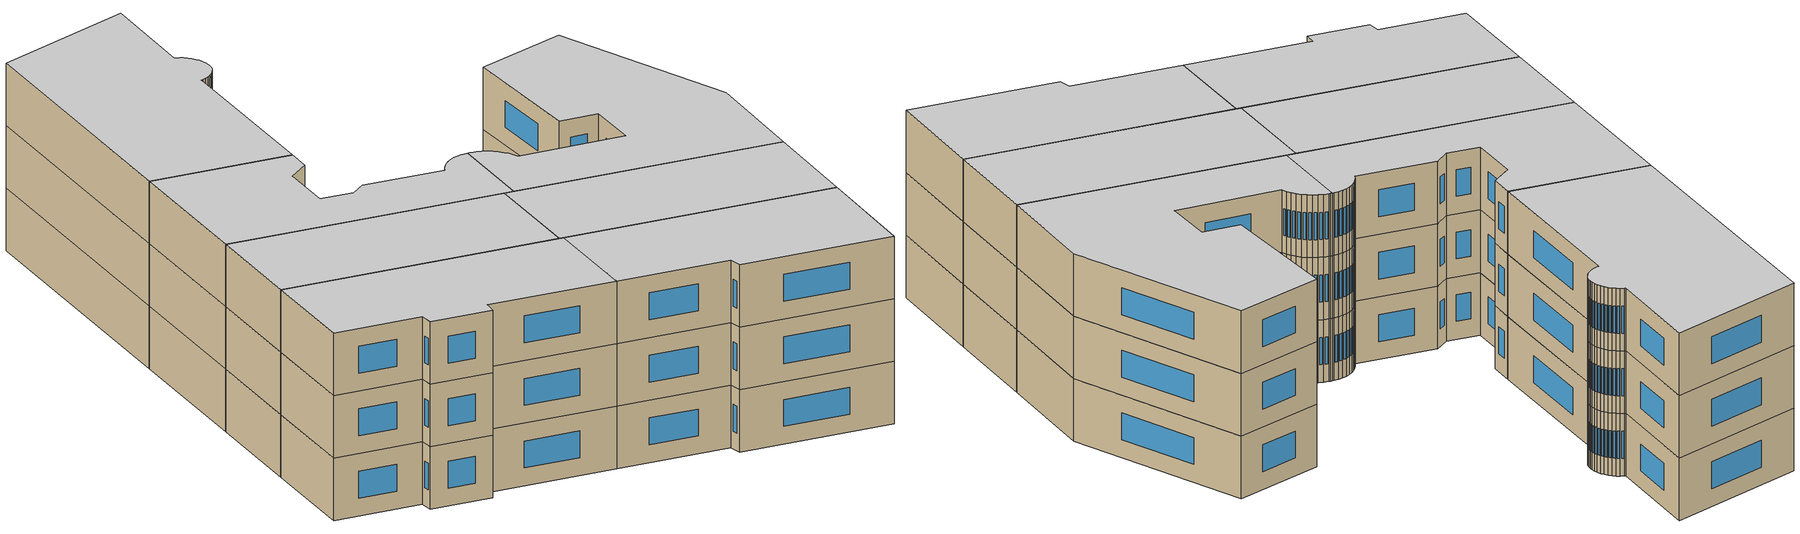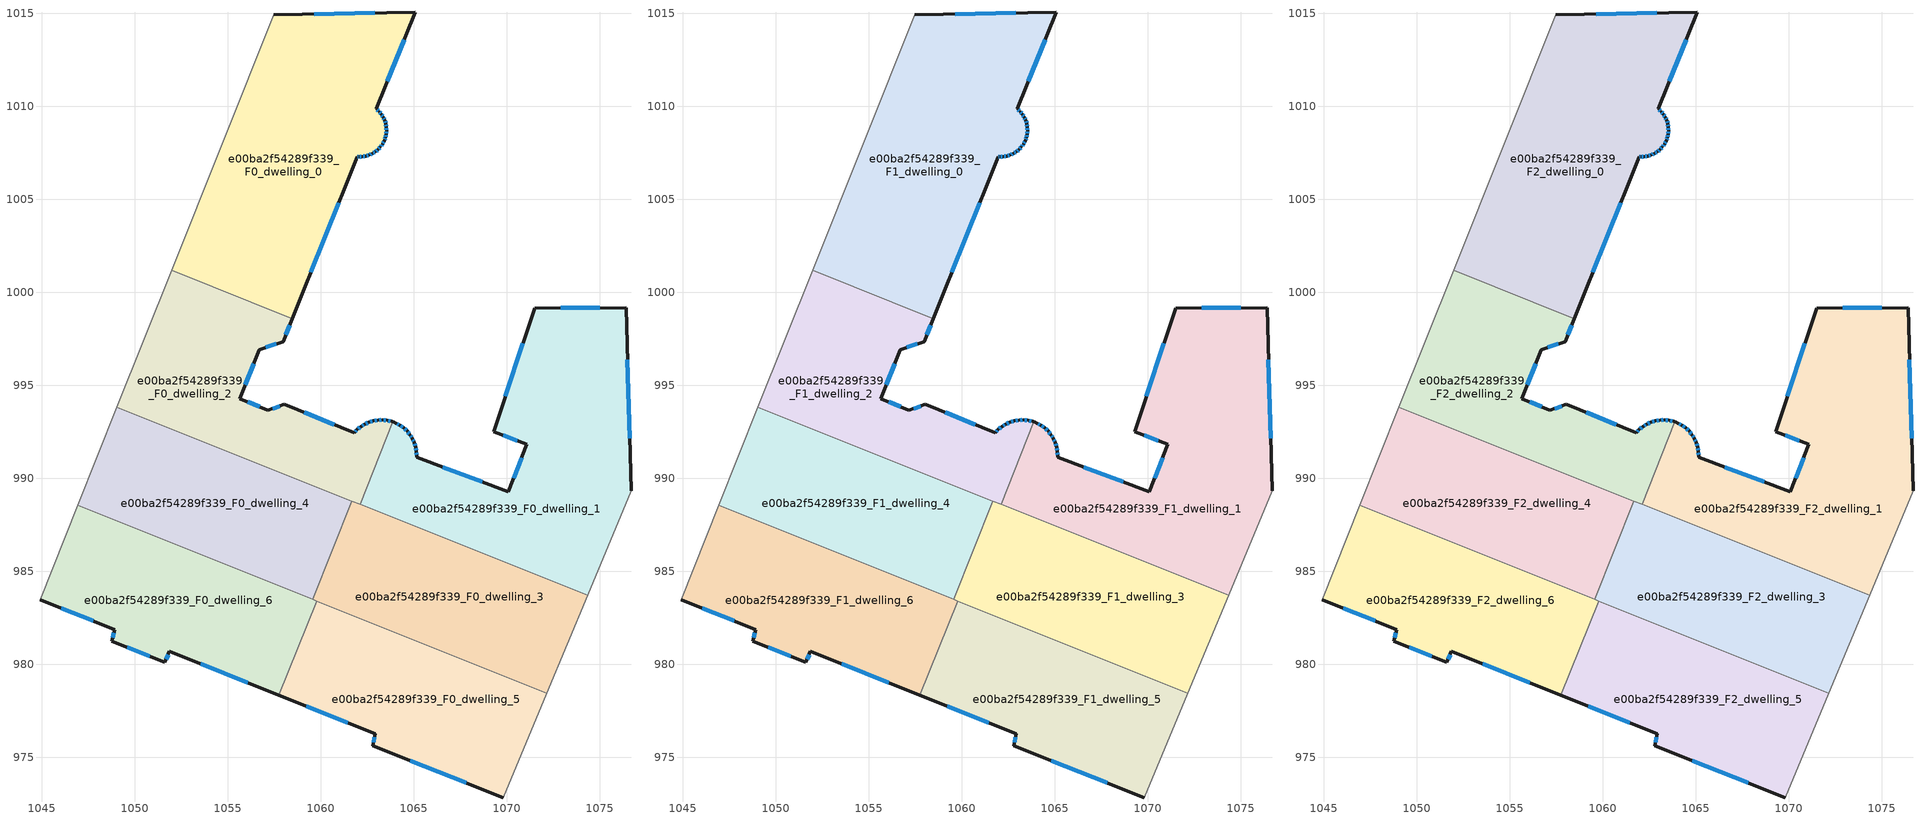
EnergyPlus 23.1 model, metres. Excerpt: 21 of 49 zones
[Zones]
e00ba2f54289f339_F0_dwelling_0
 floor ground (EU_floor_Construction): 1065.08,1015.07 1062.98,1009.87 1063,1009.85 1063.14,1009.72 1063.26,1009.58 1063.36,1009.42 1063.44,1009.25 1063.49,1009.06 1063.53,1008.88 1063.53,1008.69 1063.52,1008.5 1063.47,1008.32 1063.43,1008.2 1063.41,1008.14 1063.32,1007.97 1063.21,1007.82 1063.08,1007.68 1062.93,1007.56 1062.77,1007.46 1062.6,1007.38 1062.42,1007.33 1062.24,1007.3 1062.05,1007.29 1061.96,1007.3 1058.46,998.59 1051.98,1001.18 1057.47,1014.92 z0
 wall outside (EU_wall_Construction): 1058.46,998.59 1061.96,1007.3 1062.05,1007.29 1062.24,1007.3 1062.42,1007.33 1062.6,1007.38 1062.77,1007.46 1062.93,1007.56 1063.08,1007.68 1063.21,1007.82 1063.32,1007.97 1063.41,1008.14 1063.43,1008.2 1063.47,1008.32 1063.52,1008.5 1063.53,1008.69 1063.53,1008.88 1063.49,1009.06 1063.44,1009.25 1063.36,1009.42 1063.26,1009.58 1063.14,1009.72 1063,1009.85 1062.98,1009.87 1065.08,1015.07 1057.47,1014.92 z0:3
 wall adiabatic (EU_wall_Construction): 1057.47,1014.92 1051.98,1001.18 z0:3
 wall to e00ba2f54289f339_F0_dwelling_2 (EU_wall_Construction): 1051.98,1001.18 1058.46,998.59 z0:3
 window (EU_Window_Construction): 1063.48,1009.12 1063.46,1009.19 / 1063.52,1008.93 1063.5,1009.01 / 1063.53,1008.74 1063.53,1008.82 / 1063.52,1008.56 1063.53,1008.64 / 1063.48,1008.37 1063.5,1008.45 / 1063.44,1008.24 1063.46,1008.28 / 1063.34,1008.02 1063.38,1008.09 / 1063.24,1007.87 1063.29,1007.93 / 1063.12,1007.72 1063.17,1007.78 / 1062.98,1007.6 1063.04,1007.65 / 1062.82,1007.49 1062.89,1007.54 / 1062.65,1007.41 1062.73,1007.44 / 1062.47,1007.35 1062.55,1007.37 / 1062.29,1007.31 1062.37,1007.32 / 1062.1,1007.29 1062.18,1007.3 / 1061.98,1007.3 1062.02,1007.29 / 1059.46,1001.08 1060.96,1004.81 / 1062.91,1015.02 1059.65,1014.96 / 1063.58,1011.36 1064.48,1013.58 / 1063.1,1009.76 1063.04,1009.81 / 1063.23,1009.62 1063.18,1009.68 / 1063.33,1009.46 1063.29,1009.53 / 1063.42,1009.29 1063.38,1009.37 z0.86:2.14
e00ba2f54289f339_F0_dwelling_1
 floor ground (EU_floor_Construction): 1076.41,999.18 1076.68,989.33 1074.34,983.72 1062.11,988.61 1063.88,993.04 1063.95,993.01 1064.04,992.97 1064.25,992.86 1064.46,992.72 1064.64,992.55 1064.79,992.36 1064.92,992.15 1065.03,991.92 1065.1,991.69 1065.14,991.44 1065.15,991.2 1065.15,991.14 1070.09,989.27 1071.07,991.84 1069.29,992.51 1071.49,999.16 z0
 wall outside (EU_wall_Construction): 1076.68,989.33 1076.41,999.18 1071.49,999.16 1069.29,992.51 1071.07,991.84 1070.09,989.27 1065.15,991.14 1065.15,991.2 1065.14,991.44 1065.1,991.69 1065.03,991.92 1064.92,992.15 1064.79,992.36 1064.64,992.55 1064.46,992.72 1064.25,992.86 1064.04,992.97 1063.95,993.01 1063.88,993.04 z0:3
 wall adiabatic (EU_wall_Construction): 1074.34,983.72 1076.68,989.33 z0:3
 wall to e00ba2f54289f339_F0_dwelling_2 (EU_wall_Construction): 1063.88,993.04 1062.11,988.61 z0:3
 wall to e00ba2f54289f339_F0_dwelling_3 (EU_wall_Construction): 1062.11,988.61 1074.34,983.72 z0:3
 window (EU_Window_Construction): 1064.19,992.89 1064.1,992.94 / 1064.4,992.76 1064.31,992.82 / 1064.58,992.6 1064.51,992.67 / 1064.75,992.41 1064.68,992.49 / 1064.89,992.21 1064.83,992.3 / 1065,991.99 1064.95,992.08 / 1065.08,991.75 1065.05,991.85 / 1065.13,991.51 1065.11,991.62 / 1065.15,991.27 1065.14,991.37 / 1068.68,989.81 1066.56,990.61 / 1070.79,991.1 1070.37,990.01 / 1069.8,992.32 1070.56,992.03 / 1070.86,997.26 1069.92,994.41 / 1075.01,999.17 1072.9,999.16 / 1076.6,992.15 1076.49,996.37 z0.86:2.14
e00ba2f54289f339_F0_dwelling_2
 floor ground (EU_floor_Construction): 1058.46,998.59 1057.97,997.36 1056.69,996.92 1055.64,994.29 1057.16,993.66 1058.04,993.97 1061.81,992.46 1061.97,992.63 1062.16,992.79 1062.37,992.92 1062.59,993.02 1062.83,993.09 1063.07,993.13 1063.32,993.14 1063.56,993.12 1063.8,993.06 1063.88,993.04 1062.11,988.61 1049.04,993.83 1051.98,1001.18 z0
 wall outside (EU_wall_Construction): 1063.88,993.04 1063.8,993.06 1063.56,993.12 1063.32,993.14 1063.07,993.13 1062.83,993.09 1062.59,993.02 1062.37,992.92 1062.16,992.79 1061.97,992.63 1061.81,992.46 1058.04,993.97 1057.16,993.66 1055.64,994.29 1056.69,996.92 1057.97,997.36 1058.46,998.59 z0:3
 wall adiabatic (EU_wall_Construction): 1051.98,1001.18 1049.04,993.83 z0:3
 wall to e00ba2f54289f339_F0_dwelling_4 (EU_wall_Construction): 1049.04,993.83 1061.67,988.78 z0:3
 wall to e00ba2f54289f339_F0_dwelling_3 (EU_wall_Construction): 1061.67,988.78 1062.11,988.61 z0:3
 window (EU_Window_Construction): 1057.79,993.88 1057.41,993.75 / 1060.73,992.89 1059.12,993.54 / 1061.92,992.58 1061.85,992.51 / 1062.1,992.74 1062.02,992.67 / 1062.31,992.88 1062.22,992.82 / 1062.53,992.99 1062.43,992.95 / 1062.76,993.07 1062.66,993.04 / 1063,993.12 1062.9,993.1 / 1063.25,993.14 1063.14,993.13 / 1063.49,993.12 1063.39,993.13 / 1063.74,993.08 1063.63,993.1 / 1058.11,997.71 1058.32,998.24 / 1057.05,997.04 1057.6,997.23 / 1055.94,995.04 1056.39,996.17 / 1056.72,993.84 1056.07,994.11 z0.86:2.14
e00ba2f54289f339_F0_dwelling_3
 floor ground (EU_floor_Construction): 1074.34,983.72 1072.16,978.46 1059.56,983.49 1061.67,988.78 z0
 wall adiabatic (EU_wall_Construction): 1072.16,978.46 1074.34,983.72 z0:3
 wall to e00ba2f54289f339_F0_dwelling_4 (EU_wall_Construction): 1061.67,988.78 1059.56,983.49 z0:3
 wall to e00ba2f54289f339_F0_dwelling_5 (EU_wall_Construction): 1059.78,983.41 1072.16,978.46 z0:3
 wall to e00ba2f54289f339_F0_dwelling_6 (EU_wall_Construction): 1059.56,983.49 1059.78,983.41 z0:3
e00ba2f54289f339_F0_dwelling_4
 floor ground (EU_floor_Construction): 1061.67,988.78 1059.56,983.49 1046.93,988.54 1049.04,993.83 z0
 wall adiabatic (EU_wall_Construction): 1049.04,993.83 1046.93,988.54 z0:3
 wall to e00ba2f54289f339_F0_dwelling_6 (EU_wall_Construction): 1046.93,988.54 1059.56,983.49 z0:3
e00ba2f54289f339_F0_dwelling_5
 floor ground (EU_floor_Construction): 1072.16,978.46 1069.81,972.82 1062.8,975.62 1062.92,976.27 1057.75,978.34 1059.78,983.41 z0
 wall outside (EU_wall_Construction): 1057.75,978.34 1062.92,976.27 1062.8,975.62 1069.81,972.82 z0:3
 wall adiabatic (EU_wall_Construction): 1069.81,972.82 1072.16,978.46 z0:3
 wall to e00ba2f54289f339_F0_dwelling_6 (EU_wall_Construction): 1059.78,983.41 1057.75,978.34 z0:3
 window (EU_Window_Construction): 1064.8,974.82 1067.81,973.62 / 1062.89,976.09 1062.83,975.81 / 1059.23,977.75 1061.44,976.86 z0.86:2.14
e00ba2f54289f339_F0_dwelling_6
 floor ground (EU_floor_Construction): 1059.78,983.41 1057.75,978.34 1051.87,980.7 1051.62,980.11 1048.77,981.24 1048.93,981.88 1044.91,983.49 1046.93,988.54 z0
 wall outside (EU_wall_Construction): 1044.91,983.49 1048.93,981.88 1048.77,981.24 1051.62,980.11 1051.87,980.7 1057.75,978.34 z0:3
 wall adiabatic (EU_wall_Construction): 1046.93,988.54 1044.91,983.49 z0:3
 window (EU_Window_Construction): 1048.88,981.69 1048.82,981.42 / 1046.05,983.03 1047.78,982.34 / 1053.55,980.02 1056.07,979.01 / 1051.69,980.28 1051.8,980.53 / 1049.59,980.92 1050.81,980.43 z0.86:2.14
e00ba2f54289f339_F1_dwelling_0
 floor to e00ba2f54289f339_F0_dwelling_0 (EU_floor_Construction): 1065.08,1015.07 1062.98,1009.87 1063,1009.85 1063.14,1009.72 1063.26,1009.58 1063.36,1009.42 1063.44,1009.25 1063.49,1009.06 1063.53,1008.88 1063.53,1008.69 1063.51,1008.5 1063.47,1008.32 1063.43,1008.2 1063.41,1008.14 1063.32,1007.97 1063.21,1007.82 1063.08,1007.68 1062.93,1007.56 1062.77,1007.46 1062.6,1007.38 1062.42,1007.33 1062.24,1007.3 1062.05,1007.29 1061.96,1007.3 1058.46,998.59 1051.98,1001.18 1057.47,1014.92 z3
 wall outside (EU_wall_Construction): 1058.46,998.59 1061.96,1007.3 1062.05,1007.29 1062.24,1007.3 1062.42,1007.33 1062.6,1007.38 1062.77,1007.46 1062.93,1007.56 1063.08,1007.68 1063.21,1007.82 1063.32,1007.97 1063.41,1008.14 1063.43,1008.2 1063.47,1008.32 1063.52,1008.5 1063.53,1008.69 1063.53,1008.88 1063.49,1009.06 1063.44,1009.25 1063.36,1009.42 1063.26,1009.58 1063.14,1009.72 1063,1009.85 1062.98,1009.87 1065.08,1015.07 1057.47,1014.92 z3:6
 wall adiabatic (EU_wall_Construction): 1057.47,1014.92 1051.98,1001.18 z3:6
 wall to e00ba2f54289f339_F1_dwelling_2 (EU_wall_Construction): 1051.98,1001.18 1058.46,998.59 z3:6
 window (EU_Window_Construction): 1063.48,1009.12 1063.46,1009.19 / 1063.52,1008.93 1063.5,1009.01 / 1063.53,1008.74 1063.53,1008.82 / 1063.52,1008.56 1063.53,1008.64 / 1063.48,1008.37 1063.5,1008.45 / 1063.44,1008.24 1063.46,1008.28 / 1063.34,1008.02 1063.38,1008.09 / 1063.24,1007.87 1063.29,1007.93 / 1063.12,1007.72 1063.17,1007.78 / 1062.98,1007.6 1063.04,1007.65 / 1062.82,1007.49 1062.89,1007.54 / 1062.65,1007.41 1062.73,1007.44 / 1062.47,1007.35 1062.55,1007.37 / 1062.29,1007.31 1062.37,1007.32 / 1062.1,1007.29 1062.18,1007.3 / 1061.98,1007.3 1062.02,1007.29 / 1059.46,1001.08 1060.96,1004.81 / 1062.91,1015.02 1059.65,1014.96 / 1063.58,1011.36 1064.48,1013.58 / 1063.1,1009.76 1063.04,1009.81 / 1063.23,1009.62 1063.18,1009.68 / 1063.33,1009.46 1063.29,1009.53 / 1063.42,1009.29 1063.38,1009.37 z3.86:5.14
e00ba2f54289f339_F1_dwelling_1
 floor to e00ba2f54289f339_F0_dwelling_1 (EU_floor_Construction): 1076.41,999.18 1076.68,989.33 1074.34,983.72 1062.11,988.61 1063.88,993.04 1063.95,993.01 1064.04,992.97 1064.25,992.86 1064.46,992.72 1064.64,992.55 1064.79,992.36 1064.92,992.15 1065.03,991.92 1065.1,991.69 1065.14,991.44 1065.15,991.2 1065.15,991.14 1070.09,989.27 1071.07,991.84 1069.29,992.51 1071.49,999.16 z3
 wall outside (EU_wall_Construction): 1076.68,989.33 1076.41,999.18 1071.49,999.16 1069.29,992.51 1071.07,991.84 1070.09,989.27 1065.15,991.14 1065.15,991.2 1065.14,991.44 1065.1,991.69 1065.03,991.92 1064.92,992.15 1064.79,992.36 1064.64,992.55 1064.46,992.72 1064.25,992.86 1064.04,992.97 1063.95,993.01 1063.88,993.04 z3:6
 wall adiabatic (EU_wall_Construction): 1074.34,983.72 1076.68,989.33 z3:6
 wall to e00ba2f54289f339_F1_dwelling_2 (EU_wall_Construction): 1063.88,993.04 1062.11,988.61 z3:6
 wall to e00ba2f54289f339_F1_dwelling_3 (EU_wall_Construction): 1062.11,988.61 1074.34,983.72 z3:6
 window (EU_Window_Construction): 1064.19,992.89 1064.1,992.94 / 1064.4,992.76 1064.31,992.82 / 1064.58,992.6 1064.51,992.67 / 1064.75,992.41 1064.68,992.49 / 1064.89,992.21 1064.83,992.3 / 1065,991.99 1064.95,992.08 / 1065.08,991.75 1065.05,991.85 / 1065.13,991.51 1065.11,991.62 / 1065.15,991.27 1065.14,991.37 / 1068.68,989.81 1066.56,990.61 / 1070.79,991.1 1070.37,990.01 / 1069.8,992.32 1070.56,992.03 / 1070.86,997.26 1069.92,994.41 / 1075.01,999.17 1072.9,999.16 / 1076.6,992.15 1076.49,996.37 z3.86:5.14
e00ba2f54289f339_F1_dwelling_2
 floor to e00ba2f54289f339_F0_dwelling_2 (EU_floor_Construction): 1058.46,998.59 1057.97,997.36 1056.69,996.92 1055.64,994.29 1057.15,993.66 1058.04,993.97 1061.81,992.46 1061.96,992.63 1062.16,992.79 1062.37,992.92 1062.59,993.02 1062.83,993.09 1063.07,993.13 1063.32,993.14 1063.56,993.12 1063.8,993.06 1063.88,993.04 1062.11,988.61 1049.04,993.83 1051.98,1001.18 z3
 wall outside (EU_wall_Construction): 1063.88,993.04 1063.8,993.06 1063.56,993.12 1063.32,993.14 1063.07,993.13 1062.83,993.09 1062.59,993.02 1062.37,992.92 1062.16,992.79 1061.97,992.63 1061.81,992.46 1058.04,993.97 1057.16,993.66 1055.64,994.29 1056.69,996.92 1057.97,997.36 1058.46,998.59 z3:6
 wall adiabatic (EU_wall_Construction): 1051.98,1001.18 1049.04,993.83 z3:6
 wall to e00ba2f54289f339_F1_dwelling_4 (EU_wall_Construction): 1049.04,993.83 1061.67,988.78 z3:6
 wall to e00ba2f54289f339_F1_dwelling_3 (EU_wall_Construction): 1061.67,988.78 1062.11,988.61 z3:6
 window (EU_Window_Construction): 1057.79,993.88 1057.41,993.75 / 1060.73,992.89 1059.12,993.54 / 1061.92,992.58 1061.85,992.51 / 1062.1,992.74 1062.02,992.67 / 1062.31,992.88 1062.22,992.82 / 1062.53,992.99 1062.43,992.95 / 1062.76,993.07 1062.66,993.04 / 1063,993.12 1062.9,993.1 / 1063.25,993.14 1063.14,993.13 / 1063.49,993.12 1063.39,993.13 / 1063.74,993.08 1063.63,993.1 / 1058.11,997.71 1058.32,998.24 / 1057.05,997.04 1057.6,997.23 / 1055.94,995.04 1056.39,996.17 / 1056.72,993.84 1056.07,994.11 z3.86:5.14
e00ba2f54289f339_F1_dwelling_3
 floor to e00ba2f54289f339_F0_dwelling_3 (EU_floor_Construction): 1074.34,983.72 1072.16,978.46 1059.56,983.49 1061.67,988.78 z3
 wall adiabatic (EU_wall_Construction): 1072.16,978.46 1074.34,983.72 z3:6
 wall to e00ba2f54289f339_F1_dwelling_4 (EU_wall_Construction): 1061.67,988.78 1059.56,983.49 z3:6
 wall to e00ba2f54289f339_F1_dwelling_5 (EU_wall_Construction): 1059.78,983.41 1072.16,978.46 z3:6
 wall to e00ba2f54289f339_F1_dwelling_6 (EU_wall_Construction): 1059.56,983.49 1059.78,983.41 z3:6
e00ba2f54289f339_F1_dwelling_4
 floor to e00ba2f54289f339_F0_dwelling_4 (EU_floor_Construction): 1061.67,988.78 1059.56,983.49 1046.93,988.54 1049.04,993.83 z3
 wall adiabatic (EU_wall_Construction): 1049.04,993.83 1046.93,988.54 z3:6
 wall to e00ba2f54289f339_F1_dwelling_6 (EU_wall_Construction): 1046.93,988.54 1059.56,983.49 z3:6
e00ba2f54289f339_F1_dwelling_5
 floor to e00ba2f54289f339_F0_dwelling_5 (EU_floor_Construction): 1072.16,978.46 1069.81,972.82 1062.8,975.62 1062.92,976.27 1057.75,978.34 1059.78,983.41 z3
 wall outside (EU_wall_Construction): 1057.75,978.34 1062.92,976.27 1062.8,975.62 1069.81,972.82 z3:6
 wall adiabatic (EU_wall_Construction): 1069.81,972.82 1072.16,978.46 z3:6
 wall to e00ba2f54289f339_F1_dwelling_6 (EU_wall_Construction): 1059.78,983.41 1057.75,978.34 z3:6
 window (EU_Window_Construction): 1064.8,974.82 1067.81,973.62 / 1062.89,976.09 1062.83,975.81 / 1059.23,977.75 1061.44,976.86 z3.86:5.14
e00ba2f54289f339_F1_dwelling_6
 floor to e00ba2f54289f339_F0_dwelling_6 (EU_floor_Construction): 1059.78,983.41 1057.75,978.34 1051.87,980.7 1051.62,980.11 1048.77,981.24 1048.93,981.88 1044.9,983.49 1046.93,988.54 z3
 wall outside (EU_wall_Construction): 1044.91,983.49 1048.93,981.88 1048.77,981.24 1051.62,980.11 1051.87,980.7 1057.75,978.34 z3:6
 wall adiabatic (EU_wall_Construction): 1046.93,988.54 1044.91,983.49 z3:6
 window (EU_Window_Construction): 1048.88,981.69 1048.82,981.42 / 1046.05,983.03 1047.78,982.34 / 1053.55,980.02 1056.07,979.01 / 1051.69,980.28 1051.8,980.53 / 1049.59,980.92 1050.81,980.43 z3.86:5.14
e00ba2f54289f339_F2_dwelling_0
 floor to e00ba2f54289f339_F1_dwelling_0 (EU_floor_Construction): 1065.08,1015.07 1062.98,1009.87 1063,1009.85 1063.14,1009.72 1063.26,1009.58 1063.36,1009.42 1063.44,1009.25 1063.49,1009.06 1063.53,1008.88 1063.53,1008.69 1063.51,1008.5 1063.47,1008.32 1063.43,1008.2 1063.41,1008.14 1063.32,1007.97 1063.21,1007.82 1063.08,1007.68 1062.93,1007.56 1062.77,1007.46 1062.6,1007.38 1062.42,1007.33 1062.24,1007.3 1062.05,1007.29 1061.96,1007.3 1058.46,998.59 1051.98,1001.18 1057.47,1014.92 z6
 wall outside (EU_wall_Construction): 1058.46,998.59 1061.96,1007.3 1062.05,1007.29 1062.24,1007.3 1062.42,1007.33 1062.6,1007.38 1062.77,1007.46 1062.93,1007.56 1063.08,1007.68 1063.21,1007.82 1063.32,1007.97 1063.41,1008.14 1063.43,1008.2 1063.47,1008.32 1063.52,1008.5 1063.53,1008.69 1063.53,1008.88 1063.49,1009.06 1063.44,1009.25 1063.36,1009.42 1063.26,1009.58 1063.14,1009.72 1063,1009.85 1062.98,1009.87 1065.08,1015.07 1057.47,1014.92 z6:9
 wall adiabatic (EU_wall_Construction): 1057.47,1014.92 1051.98,1001.18 z6:9
 wall to e00ba2f54289f339_F2_dwelling_2 (EU_wall_Construction): 1051.98,1001.18 1058.46,998.59 z6:9
 window (EU_Window_Construction): 1063.48,1009.12 1063.46,1009.19 / 1063.52,1008.93 1063.5,1009.01 / 1063.53,1008.74 1063.53,1008.82 / 1063.52,1008.56 1063.53,1008.64 / 1063.48,1008.37 1063.5,1008.45 / 1063.44,1008.24 1063.46,1008.28 / 1063.34,1008.02 1063.38,1008.09 / 1063.24,1007.87 1063.29,1007.93 / 1063.12,1007.72 1063.17,1007.78 / 1062.98,1007.6 1063.04,1007.65 / 1062.82,1007.49 1062.89,1007.54 / 1062.65,1007.41 1062.73,1007.44 / 1062.47,1007.35 1062.55,1007.37 / 1062.29,1007.31 1062.37,1007.32 / 1062.1,1007.29 1062.18,1007.3 / 1061.98,1007.3 1062.02,1007.29 / 1059.46,1001.08 1060.96,1004.81 / 1062.91,1015.02 1059.65,1014.96 / 1063.58,1011.36 1064.48,1013.58 / 1063.1,1009.76 1063.04,1009.81 / 1063.23,1009.62 1063.18,1009.68 / 1063.33,1009.46 1063.29,1009.53 / 1063.42,1009.29 1063.38,1009.37 z6.86:8.14
 ceiling to e00ba2f54289f339_F3_dwelling_0 (EU_floor_Construction): 1058.46,998.59 1061.96,1007.3 1062.05,1007.29 1062.24,1007.3 1062.42,1007.33 1062.6,1007.38 1062.77,1007.46 1062.93,1007.56 1063.08,1007.68 1063.21,1007.82 1063.32,1007.97 1063.41,1008.14 1063.43,1008.2 1063.47,1008.32 1063.51,1008.5 1063.53,1008.69 1063.53,1008.88 1063.49,1009.06 1063.44,1009.25 1063.36,1009.42 1063.26,1009.58 1063.14,1009.72 1063,1009.85 1062.98,1009.87 1065.08,1015.07 1057.47,1014.92 1051.98,1001.18 z9
e00ba2f54289f339_F2_dwelling_1
 floor to e00ba2f54289f339_F1_dwelling_1 (EU_floor_Construction): 1076.41,999.18 1076.68,989.33 1074.34,983.72 1062.11,988.61 1063.88,993.04 1063.95,993.01 1064.04,992.97 1064.25,992.86 1064.46,992.72 1064.64,992.55 1064.79,992.36 1064.92,992.15 1065.03,991.92 1065.1,991.69 1065.14,991.44 1065.15,991.2 1065.15,991.14 1070.09,989.27 1071.07,991.84 1069.29,992.51 1071.49,999.16 z6
 wall outside (EU_wall_Construction): 1076.68,989.33 1076.41,999.18 1071.49,999.16 1069.29,992.51 1071.07,991.84 1070.09,989.27 1065.15,991.14 1065.15,991.2 1065.14,991.44 1065.1,991.69 1065.03,991.92 1064.92,992.15 1064.79,992.36 1064.64,992.55 1064.46,992.72 1064.25,992.86 1064.04,992.97 1063.95,993.01 1063.88,993.04 z6:9
 wall adiabatic (EU_wall_Construction): 1074.34,983.72 1076.68,989.33 z6:9
 wall to e00ba2f54289f339_F2_dwelling_2 (EU_wall_Construction): 1063.88,993.04 1062.11,988.61 z6:9
 wall to e00ba2f54289f339_F2_dwelling_3 (EU_wall_Construction): 1062.11,988.61 1074.34,983.72 z6:9
 window (EU_Window_Construction): 1064.19,992.89 1064.1,992.94 / 1064.4,992.76 1064.31,992.82 / 1064.58,992.6 1064.51,992.67 / 1064.75,992.41 1064.68,992.49 / 1064.89,992.21 1064.83,992.3 / 1065,991.99 1064.95,992.08 / 1065.08,991.75 1065.05,991.85 / 1065.13,991.51 1065.11,991.62 / 1065.15,991.27 1065.14,991.37 / 1068.68,989.81 1066.56,990.61 / 1070.79,991.1 1070.37,990.01 / 1069.8,992.32 1070.56,992.03 / 1070.86,997.26 1069.92,994.41 / 1075.01,999.17 1072.9,999.16 / 1076.6,992.15 1076.49,996.37 z6.86:8.14
 ceiling to e00ba2f54289f339_F3_dwelling_1 (EU_floor_Construction): 1074.34,983.72 1076.68,989.33 1076.41,999.18 1071.49,999.16 1069.29,992.51 1071.07,991.84 1070.09,989.27 1065.15,991.14 1065.15,991.2 1065.14,991.44 1065.1,991.69 1065.03,991.92 1064.92,992.15 1064.79,992.36 1064.64,992.55 1064.46,992.72 1064.25,992.86 1064.04,992.97 1063.95,993.01 1063.88,993.04 1062.11,988.61 z9
e00ba2f54289f339_F2_dwelling_2
 floor to e00ba2f54289f339_F1_dwelling_2 (EU_floor_Construction): 1058.46,998.59 1057.97,997.36 1056.69,996.92 1055.64,994.29 1057.15,993.66 1058.04,993.97 1061.81,992.46 1061.96,992.63 1062.16,992.79 1062.37,992.92 1062.59,993.02 1062.83,993.09 1063.07,993.13 1063.32,993.14 1063.56,993.12 1063.8,993.06 1063.88,993.04 1062.11,988.61 1049.04,993.83 1051.98,1001.18 z6
 wall outside (EU_wall_Construction): 1063.88,993.04 1063.8,993.06 1063.56,993.12 1063.32,993.14 1063.07,993.13 1062.83,993.09 1062.59,993.02 1062.37,992.92 1062.16,992.79 1061.97,992.63 1061.81,992.46 1058.04,993.97 1057.16,993.66 1055.64,994.29 1056.69,996.92 1057.97,997.36 1058.46,998.59 z6:9
 wall adiabatic (EU_wall_Construction): 1051.98,1001.18 1049.04,993.83 z6:9
 wall to e00ba2f54289f339_F2_dwelling_4 (EU_wall_Construction): 1049.04,993.83 1061.67,988.78 z6:9
 wall to e00ba2f54289f339_F2_dwelling_3 (EU_wall_Construction): 1061.67,988.78 1062.11,988.61 z6:9
 window (EU_Window_Construction): 1057.79,993.88 1057.41,993.75 / 1060.73,992.89 1059.12,993.54 / 1061.92,992.58 1061.85,992.51 / 1062.1,992.74 1062.02,992.67 / 1062.31,992.88 1062.22,992.82 / 1062.53,992.99 1062.43,992.95 / 1062.76,993.07 1062.66,993.04 / 1063,993.12 1062.9,993.1 / 1063.25,993.14 1063.14,993.13 / 1063.49,993.12 1063.39,993.13 / 1063.74,993.08 1063.63,993.1 / 1058.11,997.71 1058.32,998.24 / 1057.05,997.04 1057.6,997.23 / 1055.94,995.04 1056.39,996.17 / 1056.72,993.84 1056.07,994.11 z6.86:8.14
 ceiling to e00ba2f54289f339_F3_dwelling_2 (EU_floor_Construction): 1062.11,988.61 1063.88,993.04 1063.8,993.06 1063.56,993.12 1063.32,993.14 1063.07,993.13 1062.83,993.09 1062.59,993.02 1062.37,992.92 1062.16,992.79 1061.96,992.63 1061.81,992.46 1058.04,993.97 1057.15,993.66 1055.64,994.29 1056.69,996.92 1057.97,997.36 1058.46,998.59 1051.98,1001.18 1049.04,993.83 z9
e00ba2f54289f339_F2_dwelling_3
 floor to e00ba2f54289f339_F1_dwelling_3 (EU_floor_Construction): 1074.34,983.72 1072.16,978.46 1059.56,983.49 1061.67,988.78 z6
 wall adiabatic (EU_wall_Construction): 1072.16,978.46 1074.34,983.72 z6:9
 wall to e00ba2f54289f339_F2_dwelling_4 (EU_wall_Construction): 1061.67,988.78 1059.56,983.49 z6:9
 wall to e00ba2f54289f339_F2_dwelling_5 (EU_wall_Construction): 1059.78,983.41 1072.16,978.46 z6:9
 wall to e00ba2f54289f339_F2_dwelling_6 (EU_wall_Construction): 1059.56,983.49 1059.78,983.41 z6:9
 ceiling to e00ba2f54289f339_F3_dwelling_3 (EU_floor_Construction): 1072.16,978.46 1074.34,983.72 1061.67,988.78 1059.56,983.49 z9
e00ba2f54289f339_F2_dwelling_4
 floor to e00ba2f54289f339_F1_dwelling_4 (EU_floor_Construction): 1061.67,988.78 1059.56,983.49 1046.93,988.54 1049.04,993.83 z6
 wall adiabatic (EU_wall_Construction): 1049.04,993.83 1046.93,988.54 z6:9
 wall to e00ba2f54289f339_F2_dwelling_6 (EU_wall_Construction): 1046.93,988.54 1059.56,983.49 z6:9
 ceiling to e00ba2f54289f339_F3_dwelling_4 (EU_floor_Construction): 1059.56,983.49 1061.67,988.78 1049.04,993.83 1046.93,988.54 z9
e00ba2f54289f339_F2_dwelling_5
 floor to e00ba2f54289f339_F1_dwelling_5 (EU_floor_Construction): 1072.16,978.46 1069.81,972.82 1062.8,975.62 1062.92,976.27 1057.75,978.34 1059.78,983.41 z6
 wall outside (EU_wall_Construction): 1057.75,978.34 1062.92,976.27 1062.8,975.62 1069.81,972.82 z6:9
 wall adiabatic (EU_wall_Construction): 1069.81,972.82 1072.16,978.46 z6:9
 wall to e00ba2f54289f339_F2_dwelling_6 (EU_wall_Construction): 1059.78,983.41 1057.75,978.34 z6:9
 window (EU_Window_Construction): 1064.8,974.82 1067.81,973.62 / 1062.89,976.09 1062.83,975.81 / 1059.23,977.75 1061.44,976.86 z6.86:8.14
 ceiling to e00ba2f54289f339_F3_dwelling_5 (EU_floor_Construction): 1069.81,972.82 1072.16,978.46 1059.78,983.41 1057.75,978.34 1062.92,976.27 1062.8,975.62 z9
e00ba2f54289f339_F2_dwelling_6
 floor to e00ba2f54289f339_F1_dwelling_6 (EU_floor_Construction): 1059.78,983.41 1057.75,978.34 1051.87,980.7 1051.62,980.11 1048.77,981.24 1048.93,981.88 1044.9,983.49 1046.93,988.54 z6
 wall outside (EU_wall_Construction): 1044.91,983.49 1048.93,981.88 1048.77,981.24 1051.62,980.11 1051.87,980.7 1057.75,978.34 z6:9
 wall adiabatic (EU_wall_Construction): 1046.93,988.54 1044.91,983.49 z6:9
 window (EU_Window_Construction): 1048.88,981.69 1048.82,981.42 / 1046.05,983.03 1047.78,982.34 / 1053.55,980.02 1056.07,979.01 / 1051.69,980.28 1051.8,980.53 / 1049.59,980.92 1050.81,980.43 z6.86:8.14
 ceiling to e00ba2f54289f339_F3_dwelling_6 (EU_floor_Construction): 1057.75,978.34 1059.78,983.41 1046.93,988.54 1044.9,983.49 1048.93,981.88 1048.77,981.24 1051.62,980.11 1051.87,980.7 z9
[Building]
EU S2 Campaign: North Axis=0; Terrain=City; Solar Distribution=FullExterior
[Site:Location]
Helsinki-Vantaa.AP: Latitude=60.317; Longitude=24.963; Time Zone=2; Elevation=54.6
[SizingPeriod:WeatherFileDays]
AnnualSizingPeriod: Begin Month=1; Begin Day of Month=1; End Month=12; End Day of Month=31; Day of Week for Start Day=Monday; Use Weather File Daylight Saving Period=No; Use Weather File Rain and Snow Indicators=No
[MATERIAL]
EU_InternalMass_Material: Roughness=MediumRough; Thickness=0.1; Conductivity=1; Density=1800; Specific Heat=900; Thermal Absorptance=0.9; Solar Absorptance=0.7; Visible Absorptance=0.7
[MATERIAL:NOMASS] Roughness=MediumRough; Thermal Absorptance=0.9; Solar Absorptance=0.7; Visible Absorptance=0.7
Name | Thermal Resistance
EU_wall_NoMass | 1.10183
EU_floor_NoMass | 1.70606
[WINDOWMATERIAL:SIMPLEGLAZINGSYSTEM]
EU_Window_SimpleGlazing: UFactor=3.11035; Solar Heat Gain Coefficient=0.8; Visible Transmittance=0.8
[CONSTRUCTION]
EU_wall_Construction: EU_wall_NoMass
EU_floor_Construction: EU_floor_NoMass
EU_Window_Construction: EU_Window_SimpleGlazing
EU_InternalMass_Construction: EU_InternalMass_Material
[ZONE] Type=1; Multiplier=1; Ceiling Height=autocalculate; Floor Area=autocalculate; Part of Total Floor Area=Yes
Name | Volume
e00ba2f54289f339_F0_dwelling_0 | 347.701
e00ba2f54289f339_F1_dwelling_0; e00ba2f54289f339_F2_dwelling_0 | 347.702
e00ba2f54289f339_F0_dwelling_1 | 349.536
e00ba2f54289f339_F1_dwelling_1; e00ba2f54289f339_F2_dwelling_1 | 349.538
e00ba2f54289f339_F0_dwelling_2 | 232.403
e00ba2f54289f339_F1_dwelling_2; e00ba2f54289f339_F2_dwelling_2 | 232.402
e00ba2f54289f339_F0_dwelling_3; e00ba2f54289f339_F1_dwelling_3; e00ba2f54289f339_F2_dwelling_3; e00ba2f54289f339_F0_dwelling_4; e00ba2f54289f339_F1_dwelling_4; e00ba2f54289f339_F2_dwelling_4 | 232.436
e00ba2f54289f339_F0_dwelling_5 | 232.409
e00ba2f54289f339_F1_dwelling_5; e00ba2f54289f339_F2_dwelling_5 | 232.41
e00ba2f54289f339_F0_dwelling_6; e00ba2f54289f339_F1_dwelling_6; e00ba2f54289f339_F2_dwelling_6 | 232.38
[INTERNALMASS] Construction=EU_InternalMass_Construction
Name | Zone or ZoneList | Surface Area
e00ba2f54289f339_F0_dwelling_0_EU_InternalMass | e00ba2f54289f339_F0_dwelling_0 | 115.901
e00ba2f54289f339_F0_dwelling_1_EU_InternalMass | e00ba2f54289f339_F0_dwelling_1 | 116.511
e00ba2f54289f339_F0_dwelling_2_EU_InternalMass | e00ba2f54289f339_F0_dwelling_2 | 77.4674
e00ba2f54289f339_F0_dwelling_3_EU_InternalMass | e00ba2f54289f339_F0_dwelling_3 | 77.4786
e00ba2f54289f339_F0_dwelling_4_EU_InternalMass | e00ba2f54289f339_F0_dwelling_4 | 77.4788
e00ba2f54289f339_F0_dwelling_5_EU_InternalMass | e00ba2f54289f339_F0_dwelling_5 | 77.47
e00ba2f54289f339_F0_dwelling_6_EU_InternalMass | e00ba2f54289f339_F0_dwelling_6 | 77.4596
e00ba2f54289f339_F1_dwelling_0_EU_InternalMass | e00ba2f54289f339_F1_dwelling_0 | 115.901
e00ba2f54289f339_F1_dwelling_1_EU_InternalMass | e00ba2f54289f339_F1_dwelling_1 | 116.511
e00ba2f54289f339_F1_dwelling_2_EU_InternalMass | e00ba2f54289f339_F1_dwelling_2 | 77.4674
e00ba2f54289f339_F1_dwelling_3_EU_InternalMass | e00ba2f54289f339_F1_dwelling_3 | 77.4786
e00ba2f54289f339_F1_dwelling_4_EU_InternalMass | e00ba2f54289f339_F1_dwelling_4 | 77.4788
e00ba2f54289f339_F1_dwelling_5_EU_InternalMass | e00ba2f54289f339_F1_dwelling_5 | 77.47
e00ba2f54289f339_F1_dwelling_6_EU_InternalMass | e00ba2f54289f339_F1_dwelling_6 | 77.4596
e00ba2f54289f339_F2_dwelling_0_EU_InternalMass | e00ba2f54289f339_F2_dwelling_0 | 115.901
e00ba2f54289f339_F2_dwelling_1_EU_InternalMass | e00ba2f54289f339_F2_dwelling_1 | 116.511
e00ba2f54289f339_F2_dwelling_2_EU_InternalMass | e00ba2f54289f339_F2_dwelling_2 | 77.4674
e00ba2f54289f339_F2_dwelling_3_EU_InternalMass | e00ba2f54289f339_F2_dwelling_3 | 77.4786
e00ba2f54289f339_F2_dwelling_4_EU_InternalMass | e00ba2f54289f339_F2_dwelling_4 | 77.4788
e00ba2f54289f339_F2_dwelling_5_EU_InternalMass | e00ba2f54289f339_F2_dwelling_5 | 77.47
e00ba2f54289f339_F2_dwelling_6_EU_InternalMass | e00ba2f54289f339_F2_dwelling_6 | 77.4596
[OTHEREQUIPMENT] Fuel Type=Electricity; Design Level Calculation Method=Watts/Area; Power per Zone Floor Area=1; Fraction Latent=0; Fraction Radiant=0; Fraction Lost=0; Carbon Dioxide Generation Rate=0; EndUse Subcategory=EU_Step8_InternalGains
Name | Zone or ZoneList or Space or SpaceList | Schedule
EU_Step8_InternalGain_e00ba2f54289f339_F0_dwelling_0_f000 | e00ba2f54289f339_F0_dwelling_0 | EU_Step8_GainSchedule_e00ba2f54289f339_F0_dwelling_0_f000
EU_Step8_InternalGain_e00ba2f54289f339_F0_dwelling_1_f000 | e00ba2f54289f339_F0_dwelling_1 | EU_Step8_GainSchedule_e00ba2f54289f339_F0_dwelling_1_f000
EU_Step8_InternalGain_e00ba2f54289f339_F0_dwelling_2_f000 | e00ba2f54289f339_F0_dwelling_2 | EU_Step8_GainSchedule_e00ba2f54289f339_F0_dwelling_2_f000
EU_Step8_InternalGain_e00ba2f54289f339_F0_dwelling_3_f000 | e00ba2f54289f339_F0_dwelling_3 | EU_Step8_GainSchedule_e00ba2f54289f339_F0_dwelling_3_f000
EU_Step8_InternalGain_e00ba2f54289f339_F0_dwelling_4_f000 | e00ba2f54289f339_F0_dwelling_4 | EU_Step8_GainSchedule_e00ba2f54289f339_F0_dwelling_4_f000
EU_Step8_InternalGain_e00ba2f54289f339_F0_dwelling_5_f000 | e00ba2f54289f339_F0_dwelling_5 | EU_Step8_GainSchedule_e00ba2f54289f339_F0_dwelling_5_f000
EU_Step8_InternalGain_e00ba2f54289f339_F0_dwelling_6_f000 | e00ba2f54289f339_F0_dwelling_6 | EU_Step8_GainSchedule_e00ba2f54289f339_F0_dwelling_6_f000
EU_Step8_InternalGain_e00ba2f54289f339_F1_dwelling_0_f000 | e00ba2f54289f339_F1_dwelling_0 | EU_Step8_GainSchedule_e00ba2f54289f339_F1_dwelling_0_f000
EU_Step8_InternalGain_e00ba2f54289f339_F1_dwelling_1_f000 | e00ba2f54289f339_F1_dwelling_1 | EU_Step8_GainSchedule_e00ba2f54289f339_F1_dwelling_1_f000
EU_Step8_InternalGain_e00ba2f54289f339_F1_dwelling_2_f000 | e00ba2f54289f339_F1_dwelling_2 | EU_Step8_GainSchedule_e00ba2f54289f339_F1_dwelling_2_f000
EU_Step8_InternalGain_e00ba2f54289f339_F1_dwelling_3_f000 | e00ba2f54289f339_F1_dwelling_3 | EU_Step8_GainSchedule_e00ba2f54289f339_F1_dwelling_3_f000
EU_Step8_InternalGain_e00ba2f54289f339_F1_dwelling_4_f000 | e00ba2f54289f339_F1_dwelling_4 | EU_Step8_GainSchedule_e00ba2f54289f339_F1_dwelling_4_f000
EU_Step8_InternalGain_e00ba2f54289f339_F1_dwelling_5_f000 | e00ba2f54289f339_F1_dwelling_5 | EU_Step8_GainSchedule_e00ba2f54289f339_F1_dwelling_5_f000
EU_Step8_InternalGain_e00ba2f54289f339_F1_dwelling_6_f000 | e00ba2f54289f339_F1_dwelling_6 | EU_Step8_GainSchedule_e00ba2f54289f339_F1_dwelling_6_f000
EU_Step8_InternalGain_e00ba2f54289f339_F2_dwelling_0_f000 | e00ba2f54289f339_F2_dwelling_0 | EU_Step8_GainSchedule_e00ba2f54289f339_F2_dwelling_0_f000
EU_Step8_InternalGain_e00ba2f54289f339_F2_dwelling_1_f000 | e00ba2f54289f339_F2_dwelling_1 | EU_Step8_GainSchedule_e00ba2f54289f339_F2_dwelling_1_f000
EU_Step8_InternalGain_e00ba2f54289f339_F2_dwelling_2_f000 | e00ba2f54289f339_F2_dwelling_2 | EU_Step8_GainSchedule_e00ba2f54289f339_F2_dwelling_2_f000
EU_Step8_InternalGain_e00ba2f54289f339_F2_dwelling_3_f000 | e00ba2f54289f339_F2_dwelling_3 | EU_Step8_GainSchedule_e00ba2f54289f339_F2_dwelling_3_f000
EU_Step8_InternalGain_e00ba2f54289f339_F2_dwelling_4_f000 | e00ba2f54289f339_F2_dwelling_4 | EU_Step8_GainSchedule_e00ba2f54289f339_F2_dwelling_4_f000
EU_Step8_InternalGain_e00ba2f54289f339_F2_dwelling_5_f000 | e00ba2f54289f339_F2_dwelling_5 | EU_Step8_GainSchedule_e00ba2f54289f339_F2_dwelling_5_f000
EU_Step8_InternalGain_e00ba2f54289f339_F2_dwelling_6_f000 | e00ba2f54289f339_F2_dwelling_6 | EU_Step8_GainSchedule_e00ba2f54289f339_F2_dwelling_6_f000
[ZONEVENTILATION:DESIGNFLOWRATE] Schedule=EU_AlwaysOn; Design Flow Rate Calculation Method=AirChanges/Hour; Air Changes per Hour=0.756316; Ventilation Type=Natural; Fan Pressure Rise=0; Fan Total Efficiency=1; Constant Term Coefficient=1; Temperature Term Coefficient=0; Velocity Term Coefficient=0; Velocity Squared Term Coefficient=0; Minimum Indoor Temperature=-100; Maximum Indoor Temperature=100; Delta Temperature=-100; Minimum Outdoor Temperature=-100; Maximum Outdoor Temperature=100; Maximum Wind Speed=40
Name | Zone or ZoneList or Space or SpaceList
EU_ConstantAir_e00ba2f54289f339_F0_dwelling_0 | e00ba2f54289f339_F0_dwelling_0
EU_ConstantAir_e00ba2f54289f339_F0_dwelling_1 | e00ba2f54289f339_F0_dwelling_1
EU_ConstantAir_e00ba2f54289f339_F0_dwelling_2 | e00ba2f54289f339_F0_dwelling_2
EU_ConstantAir_e00ba2f54289f339_F0_dwelling_3 | e00ba2f54289f339_F0_dwelling_3
EU_ConstantAir_e00ba2f54289f339_F0_dwelling_4 | e00ba2f54289f339_F0_dwelling_4
EU_ConstantAir_e00ba2f54289f339_F0_dwelling_5 | e00ba2f54289f339_F0_dwelling_5
EU_ConstantAir_e00ba2f54289f339_F0_dwelling_6 | e00ba2f54289f339_F0_dwelling_6
EU_ConstantAir_e00ba2f54289f339_F1_dwelling_0 | e00ba2f54289f339_F1_dwelling_0
EU_ConstantAir_e00ba2f54289f339_F1_dwelling_1 | e00ba2f54289f339_F1_dwelling_1
EU_ConstantAir_e00ba2f54289f339_F1_dwelling_2 | e00ba2f54289f339_F1_dwelling_2
EU_ConstantAir_e00ba2f54289f339_F1_dwelling_3 | e00ba2f54289f339_F1_dwelling_3
EU_ConstantAir_e00ba2f54289f339_F1_dwelling_4 | e00ba2f54289f339_F1_dwelling_4
EU_ConstantAir_e00ba2f54289f339_F1_dwelling_5 | e00ba2f54289f339_F1_dwelling_5
EU_ConstantAir_e00ba2f54289f339_F1_dwelling_6 | e00ba2f54289f339_F1_dwelling_6
EU_ConstantAir_e00ba2f54289f339_F2_dwelling_0 | e00ba2f54289f339_F2_dwelling_0
EU_ConstantAir_e00ba2f54289f339_F2_dwelling_1 | e00ba2f54289f339_F2_dwelling_1
EU_ConstantAir_e00ba2f54289f339_F2_dwelling_2 | e00ba2f54289f339_F2_dwelling_2
EU_ConstantAir_e00ba2f54289f339_F2_dwelling_3 | e00ba2f54289f339_F2_dwelling_3
EU_ConstantAir_e00ba2f54289f339_F2_dwelling_4 | e00ba2f54289f339_F2_dwelling_4
EU_ConstantAir_e00ba2f54289f339_F2_dwelling_5 | e00ba2f54289f339_F2_dwelling_5
EU_ConstantAir_e00ba2f54289f339_F2_dwelling_6 | e00ba2f54289f339_F2_dwelling_6
[HVACTEMPLATE:THERMOSTAT] Constant Heating Setpoint=20; Constant Cooling Setpoint=50
EU_HeatOnly_e00ba2f54289f339_F0_dwelling_0; EU_HeatOnly_e00ba2f54289f339_F0_dwelling_1; EU_HeatOnly_e00ba2f54289f339_F0_dwelling_2; EU_HeatOnly_e00ba2f54289f339_F0_dwelling_3; EU_HeatOnly_e00ba2f54289f339_F0_dwelling_4; EU_HeatOnly_e00ba2f54289f339_F0_dwelling_5; EU_HeatOnly_e00ba2f54289f339_F0_dwelling_6; EU_HeatOnly_e00ba2f54289f339_F1_dwelling_0; EU_HeatOnly_e00ba2f54289f339_F1_dwelling_1; EU_HeatOnly_e00ba2f54289f339_F1_dwelling_2; EU_HeatOnly_e00ba2f54289f339_F1_dwelling_3; EU_HeatOnly_e00ba2f54289f339_F1_dwelling_4; EU_HeatOnly_e00ba2f54289f339_F1_dwelling_5; EU_HeatOnly_e00ba2f54289f339_F1_dwelling_6; EU_HeatOnly_e00ba2f54289f339_F2_dwelling_0; EU_HeatOnly_e00ba2f54289f339_F2_dwelling_1; EU_HeatOnly_e00ba2f54289f339_F2_dwelling_2; EU_HeatOnly_e00ba2f54289f339_F2_dwelling_3; EU_HeatOnly_e00ba2f54289f339_F2_dwelling_4; EU_HeatOnly_e00ba2f54289f339_F2_dwelling_5; EU_HeatOnly_e00ba2f54289f339_F2_dwelling_6; EU_HeatOnly_e00ba2f54289f339_F3_dwelling_0; EU_HeatOnly_e00ba2f54289f339_F3_dwelling_1; EU_HeatOnly_e00ba2f54289f339_F3_dwelling_2; EU_HeatOnly_e00ba2f54289f339_F3_dwelling_3; EU_HeatOnly_e00ba2f54289f339_F3_dwelling_4; EU_HeatOnly_e00ba2f54289f339_F3_dwelling_5; EU_HeatOnly_e00ba2f54289f339_F3_dwelling_6; EU_HeatOnly_e00ba2f54289f339_F4_dwelling_0; EU_HeatOnly_e00ba2f54289f339_F4_dwelling_1; EU_HeatOnly_e00ba2f54289f339_F4_dwelling_2; EU_HeatOnly_e00ba2f54289f339_F4_dwelling_3; EU_HeatOnly_e00ba2f54289f339_F4_dwelling_4; EU_HeatOnly_e00ba2f54289f339_F4_dwelling_5; EU_HeatOnly_e00ba2f54289f339_F4_dwelling_6; EU_HeatOnly_e00ba2f54289f339_F5_dwelling_0; EU_HeatOnly_e00ba2f54289f339_F5_dwelling_1; EU_HeatOnly_e00ba2f54289f339_F5_dwelling_2; EU_HeatOnly_e00ba2f54289f339_F5_dwelling_3; EU_HeatOnly_e00ba2f54289f339_F5_dwelling_4; EU_HeatOnly_e00ba2f54289f339_F5_dwelling_5; EU_HeatOnly_e00ba2f54289f339_F5_dwelling_6; EU_HeatOnly_e00ba2f54289f339_F6_dwelling_0; EU_HeatOnly_e00ba2f54289f339_F6_dwelling_1; EU_HeatOnly_e00ba2f54289f339_F6_dwelling_2; EU_HeatOnly_e00ba2f54289f339_F6_dwelling_3; EU_HeatOnly_e00ba2f54289f339_F6_dwelling_4; EU_HeatOnly_e00ba2f54289f339_F6_dwelling_5; EU_HeatOnly_e00ba2f54289f339_F6_dwelling_6
[HVACTEMPLATE:ZONE:IDEALLOADSAIRSYSTEM] System Availability Schedule=EU_AlwaysOn; Maximum Heating Supply Air Temperature=50; Minimum Cooling Supply Air Temperature=13; Maximum Heating Supply Air Humidity Ratio=0.0156; Minimum Cooling Supply Air Humidity Ratio=0.0077; Heating Limit=NoLimit; Cooling Limit=NoLimit; Heating Availability Schedule=EU_AlwaysOn; Cooling Availability Schedule=EU_CoolingOff; Dehumidification Control Type=ConstantSensibleHeatRatio; Cooling Sensible Heat Ratio=0.7; Dehumidification Setpoint=60; Humidification Control Type=None; Humidification Setpoint=30; Outdoor Air Method=None; Outdoor Air Flow Rate per Person=0.00944; Outdoor Air Flow Rate per Zone Floor Area=0; Outdoor Air Flow Rate per Zone=0; Demand Controlled Ventilation Type=None; Outdoor Air Economizer Type=NoEconomizer; Heat Recovery Type=None; Sensible Heat Recovery Effectiveness=0.7; Latent Heat Recovery Effectiveness=0.65
Name | Template Thermostat
e00ba2f54289f339_F0_dwelling_0 | EU_HeatOnly_e00ba2f54289f339_F0_dwelling_0
e00ba2f54289f339_F0_dwelling_1 | EU_HeatOnly_e00ba2f54289f339_F0_dwelling_1
e00ba2f54289f339_F0_dwelling_2 | EU_HeatOnly_e00ba2f54289f339_F0_dwelling_2
e00ba2f54289f339_F0_dwelling_3 | EU_HeatOnly_e00ba2f54289f339_F0_dwelling_3
e00ba2f54289f339_F0_dwelling_4 | EU_HeatOnly_e00ba2f54289f339_F0_dwelling_4
e00ba2f54289f339_F0_dwelling_5 | EU_HeatOnly_e00ba2f54289f339_F0_dwelling_5
e00ba2f54289f339_F0_dwelling_6 | EU_HeatOnly_e00ba2f54289f339_F0_dwelling_6
e00ba2f54289f339_F1_dwelling_0 | EU_HeatOnly_e00ba2f54289f339_F1_dwelling_0
e00ba2f54289f339_F1_dwelling_1 | EU_HeatOnly_e00ba2f54289f339_F1_dwelling_1
e00ba2f54289f339_F1_dwelling_2 | EU_HeatOnly_e00ba2f54289f339_F1_dwelling_2
e00ba2f54289f339_F1_dwelling_3 | EU_HeatOnly_e00ba2f54289f339_F1_dwelling_3
e00ba2f54289f339_F1_dwelling_4 | EU_HeatOnly_e00ba2f54289f339_F1_dwelling_4
e00ba2f54289f339_F1_dwelling_5 | EU_HeatOnly_e00ba2f54289f339_F1_dwelling_5
e00ba2f54289f339_F1_dwelling_6 | EU_HeatOnly_e00ba2f54289f339_F1_dwelling_6
e00ba2f54289f339_F2_dwelling_0 | EU_HeatOnly_e00ba2f54289f339_F2_dwelling_0
e00ba2f54289f339_F2_dwelling_1 | EU_HeatOnly_e00ba2f54289f339_F2_dwelling_1
e00ba2f54289f339_F2_dwelling_2 | EU_HeatOnly_e00ba2f54289f339_F2_dwelling_2
e00ba2f54289f339_F2_dwelling_3 | EU_HeatOnly_e00ba2f54289f339_F2_dwelling_3
e00ba2f54289f339_F2_dwelling_4 | EU_HeatOnly_e00ba2f54289f339_F2_dwelling_4
e00ba2f54289f339_F2_dwelling_5 | EU_HeatOnly_e00ba2f54289f339_F2_dwelling_5
e00ba2f54289f339_F2_dwelling_6 | EU_HeatOnly_e00ba2f54289f339_F2_dwelling_6
[SIZING:ZONE] Zone Cooling Design Supply Air Temperature Input Method=SupplyAirTemperature; Zone Cooling Design Supply Air Temperature=13; Zone Heating Design Supply Air Temperature Input Method=SupplyAirTemperature; Zone Heating Design Supply Air Temperature=50; Zone Cooling Design Supply Air Humidity Ratio=0.008; Zone Heating Design Supply Air Humidity Ratio=0.008; Cooling Design Air Flow Method=DesignDay; Cooling Design Air Flow Rate=0; Cooling Minimum Air Flow per Zone Floor Area=0.000762; Cooling Minimum Air Flow=0; Cooling Minimum Air Flow Fraction=0.2; Heating Design Air Flow Method=DesignDay; Heating Design Air Flow Rate=0; Heating Maximum Air Flow per Zone Floor Area=0.002032; Heating Maximum Air Flow=0.141576; Heating Maximum Air Flow Fraction=0.3; Account for Dedicated Outdoor Air System=No; Dedicated Outdoor Air System Control Strategy=NeutralSupplyAir; Dedicated Outdoor Air Low Setpoint Temperature for Design=autosize; Dedicated Outdoor Air High Setpoint Temperature for Design=autosize; Zone Load Sizing Method=Sensible Load Only No Latent Load; Zone Latent Cooling Design Supply Air Humidity Ratio Input Method=HumidityRatioDifference; Zone Cooling Design Supply Air Humidity Ratio Difference=0.005; Zone Latent Heating Design Supply Air Humidity Ratio Input Method=HumidityRatioDifference; Zone Humidification Design Supply Air Humidity Ratio Difference=0.005
e00ba2f54289f339_F0_dwelling_0; e00ba2f54289f339_F0_dwelling_1; e00ba2f54289f339_F0_dwelling_2; e00ba2f54289f339_F0_dwelling_3; e00ba2f54289f339_F0_dwelling_4; e00ba2f54289f339_F0_dwelling_5; e00ba2f54289f339_F0_dwelling_6; e00ba2f54289f339_F1_dwelling_0; e00ba2f54289f339_F1_dwelling_1; e00ba2f54289f339_F1_dwelling_2; e00ba2f54289f339_F1_dwelling_3; e00ba2f54289f339_F1_dwelling_4; e00ba2f54289f339_F1_dwelling_5; e00ba2f54289f339_F1_dwelling_6; e00ba2f54289f339_F2_dwelling_0; e00ba2f54289f339_F2_dwelling_1; e00ba2f54289f339_F2_dwelling_2; e00ba2f54289f339_F2_dwelling_3; e00ba2f54289f339_F2_dwelling_4; e00ba2f54289f339_F2_dwelling_5; e00ba2f54289f339_F2_dwelling_6
[SCHEDULE:CONSTANT]
Name | Hourly Value
EU_AlwaysOn | 1
EU_CoolingOff | 0
[SCHEDULE:FILE] Column Number=1; Rows to Skip at Top=0; Number of Hours of Data=8760; Column Separator=Comma; Interpolate to Timestep=No; Minutes per Item=60; Adjust Schedule for Daylight Savings=Yes
Name | File
EU_Step8_GainSchedule_e00ba2f54289f339_F0_dwelling_0_f000 | ../../schedules/e00ba2f54289f339/e00ba2f54289f339_F0_dwelling_0_f000_gain.csv
EU_Step8_GainSchedule_e00ba2f54289f339_F0_dwelling_1_f000 | ../../schedules/e00ba2f54289f339/e00ba2f54289f339_F0_dwelling_1_f000_gain.csv
EU_Step8_GainSchedule_e00ba2f54289f339_F0_dwelling_2_f000 | ../../schedules/e00ba2f54289f339/e00ba2f54289f339_F0_dwelling_2_f000_gain.csv
EU_Step8_GainSchedule_e00ba2f54289f339_F0_dwelling_3_f000 | ../../schedules/e00ba2f54289f339/e00ba2f54289f339_F0_dwelling_3_f000_gain.csv
EU_Step8_GainSchedule_e00ba2f54289f339_F0_dwelling_4_f000 | ../../schedules/e00ba2f54289f339/e00ba2f54289f339_F0_dwelling_4_f000_gain.csv
EU_Step8_GainSchedule_e00ba2f54289f339_F0_dwelling_5_f000 | ../../schedules/e00ba2f54289f339/e00ba2f54289f339_F0_dwelling_5_f000_gain.csv
EU_Step8_GainSchedule_e00ba2f54289f339_F0_dwelling_6_f000 | ../../schedules/e00ba2f54289f339/e00ba2f54289f339_F0_dwelling_6_f000_gain.csv
EU_Step8_GainSchedule_e00ba2f54289f339_F1_dwelling_0_f000 | ../../schedules/e00ba2f54289f339/e00ba2f54289f339_F1_dwelling_0_f000_gain.csv
EU_Step8_GainSchedule_e00ba2f54289f339_F1_dwelling_1_f000 | ../../schedules/e00ba2f54289f339/e00ba2f54289f339_F1_dwelling_1_f000_gain.csv
EU_Step8_GainSchedule_e00ba2f54289f339_F1_dwelling_2_f000 | ../../schedules/e00ba2f54289f339/e00ba2f54289f339_F1_dwelling_2_f000_gain.csv
EU_Step8_GainSchedule_e00ba2f54289f339_F1_dwelling_3_f000 | ../../schedules/e00ba2f54289f339/e00ba2f54289f339_F1_dwelling_3_f000_gain.csv
EU_Step8_GainSchedule_e00ba2f54289f339_F1_dwelling_4_f000 | ../../schedules/e00ba2f54289f339/e00ba2f54289f339_F1_dwelling_4_f000_gain.csv
EU_Step8_GainSchedule_e00ba2f54289f339_F1_dwelling_5_f000 | ../../schedules/e00ba2f54289f339/e00ba2f54289f339_F1_dwelling_5_f000_gain.csv
EU_Step8_GainSchedule_e00ba2f54289f339_F1_dwelling_6_f000 | ../../schedules/e00ba2f54289f339/e00ba2f54289f339_F1_dwelling_6_f000_gain.csv
EU_Step8_GainSchedule_e00ba2f54289f339_F2_dwelling_0_f000 | ../../schedules/e00ba2f54289f339/e00ba2f54289f339_F2_dwelling_0_f000_gain.csv
EU_Step8_GainSchedule_e00ba2f54289f339_F2_dwelling_1_f000 | ../../schedules/e00ba2f54289f339/e00ba2f54289f339_F2_dwelling_1_f000_gain.csv
EU_Step8_GainSchedule_e00ba2f54289f339_F2_dwelling_2_f000 | ../../schedules/e00ba2f54289f339/e00ba2f54289f339_F2_dwelling_2_f000_gain.csv
EU_Step8_GainSchedule_e00ba2f54289f339_F2_dwelling_3_f000 | ../../schedules/e00ba2f54289f339/e00ba2f54289f339_F2_dwelling_3_f000_gain.csv
EU_Step8_GainSchedule_e00ba2f54289f339_F2_dwelling_4_f000 | ../../schedules/e00ba2f54289f339/e00ba2f54289f339_F2_dwelling_4_f000_gain.csv
EU_Step8_GainSchedule_e00ba2f54289f339_F2_dwelling_5_f000 | ../../schedules/e00ba2f54289f339/e00ba2f54289f339_F2_dwelling_5_f000_gain.csv
EU_Step8_GainSchedule_e00ba2f54289f339_F2_dwelling_6_f000 | ../../schedules/e00ba2f54289f339/e00ba2f54289f339_F2_dwelling_6_f000_gain.csv
